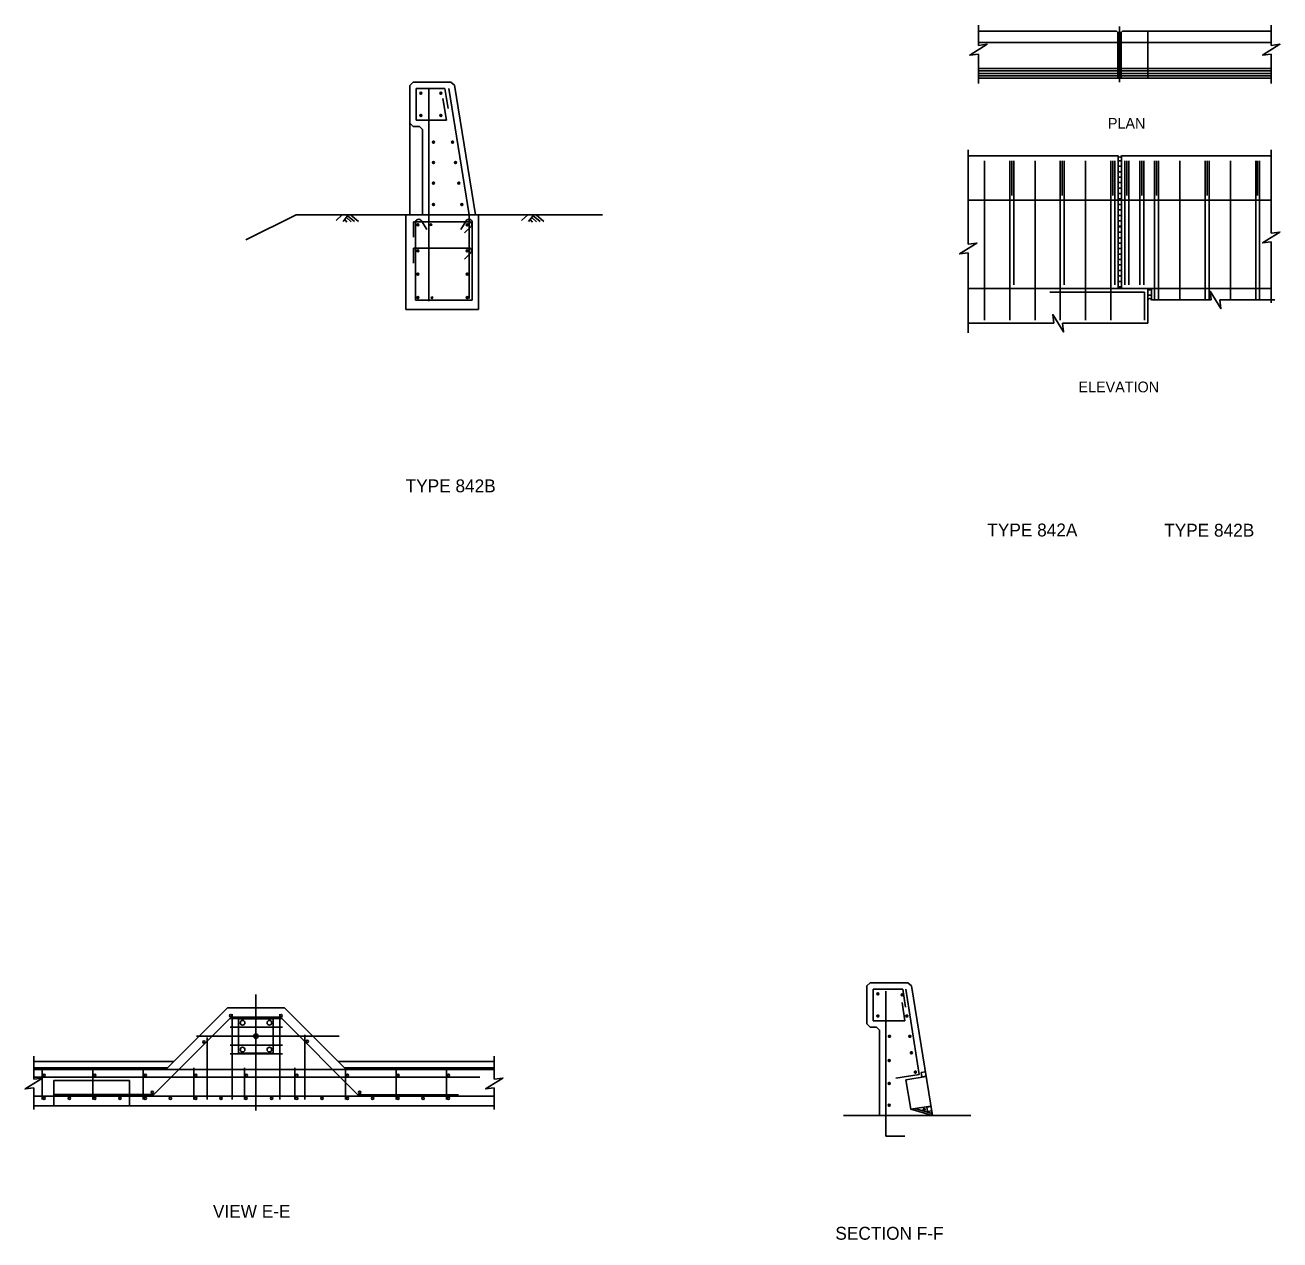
# Model space of a CAD drawing. Extents: x -315 to -209, y 491 to 524.
# Drawn here: x -293.19 to -260.09, y 491.57 to 523.61 of the extents above; entities that cross this region are included whole.
import ezdxf

# ---------------------------------------------------------------- set-up
doc = ezdxf.new("R2010")
doc.units = 0
for name, color, linetype in [('60 Nongeo Data', 7, 'Continuous'), ('border_NO-PLOT', 7, 'Continuous'), ('pp_PRESENTATION', 7, 'Continuous'), ('str_Center-Line-A', 7, 'Continuous'), ('str_Concrete-A', 7, 'Continuous'), ('str_Grades-Origonal-Ground-A', 7, 'Continuous'), ('str_Misc-Steel-A', 7, 'Continuous'), ('str_Reinforcement-A', 7, 'Continuous'), ('str_Reinforcement-B', 7, 'Continuous'), ('str_Reinforcement-C', 7, 'Continuous'), ('str_Structural-Steel-A', 7, 'Continuous')]:
    doc.layers.add(name, color=color, linetype=linetype)

msp = doc.modelspace()

# ---------------------------------------------------------------- linework, layer by layer
at = {"layer": '60 Nongeo Data'}
msp.add_line((-283.04, 521.524), (-283.04, 518.608), dxfattribs=at)
at = {"layer": 'pp_PRESENTATION'}
for p, q in [((-268.039, 523.078), (-268.039, 523.393)), ((-260.316, 523.078), (-260.316, 523.393)), ((-268.039, 522.536), (-268.039, 522.85)), ((-260.316, 522.536), (-260.316, 522.85)), ((-260.316, 518.124), (-260.316, 518.438)), ((-268.309, 517.836), (-268.309, 518.15)), ((-260.316, 517.581), (-260.316, 517.895)), ((-268.309, 517.293), (-268.309, 517.607)), ((-261.901, 516.363), (-262.215, 516.363)), ((-261.358, 516.363), (-261.672, 516.363)), ((-266.051, 515.749), (-266.365, 515.749)), ((-265.508, 515.749), (-265.822, 515.749)), ((-292.963, 495.811), (-292.963, 496.126)), ((-280.815, 495.811), (-280.815, 496.126)), ((-292.963, 495.269), (-292.963, 495.583)), ((-280.815, 495.269), (-280.815, 495.583))]:
    msp.add_line(p, q, dxfattribs=at)
for points in [[(-268.039, 523.078), (-267.811, 523.107), (-268.268, 522.821), (-268.039, 522.85)], [(-260.316, 523.078), (-260.087, 523.107), (-260.544, 522.821), (-260.316, 522.85)], [(-260.316, 518.124), (-260.087, 518.152), (-260.544, 517.866), (-260.316, 517.895)], [(-268.309, 517.836), (-268.08, 517.864), (-268.537, 517.579), (-268.309, 517.607)], [(-261.901, 516.363), (-261.929, 516.592), (-261.644, 516.135), (-261.672, 516.363)], [(-266.051, 515.749), (-266.079, 515.978), (-265.794, 515.52), (-265.822, 515.749)], [(-292.963, 495.811), (-292.735, 495.84), (-293.192, 495.554), (-292.963, 495.583)], [(-280.815, 495.811), (-280.587, 495.84), (-281.044, 495.554), (-280.815, 495.583)]]:
    msp.add_lwpolyline(points, dxfattribs=at)
at = {"layer": 'str_Center-Line-A'}
for p, q in [((-264.321, 523.575), (-264.321, 522.111)), ((-287.101, 494.983), (-287.101, 498.042)), ((-288.672, 496.944), (-284.905, 496.944))]:
    msp.add_line(p, q, dxfattribs=at)
at = {"layer": 'str_Concrete-A'}
for p, q in [((-268.039, 523.613), (-268.039, 523.373)), ((-268.039, 523.449), (-264.399, 523.449)), ((-264.399, 523.449), (-264.366, 523.417)), ((-264.366, 523.416), (-264.275, 523.416)), ((-264.366, 523.416), (-264.366, 522.21)), ((-264.275, 523.417), (-264.242, 523.449)), ((-264.275, 523.416), (-264.275, 522.21)), ((-264.242, 523.449), (-260.316, 523.449)), ((-263.571, 523.449), (-263.571, 522.21)), ((-260.316, 523.613), (-260.316, 523.393)), ((-268.039, 523.158), (-264.366, 523.158)), ((-264.275, 523.158), (-260.316, 523.158)), ((-268.039, 522.536), (-268.039, 522.074)), ((-268.039, 522.471), (-260.316, 522.471)), ((-268.039, 522.405), (-264.366, 522.405)), ((-264.275, 522.405), (-260.316, 522.405)), ((-260.316, 522.536), (-260.316, 522.074)), ((-282.957, 522.108), (-283.04, 522.024)), ((-282.957, 522.108), (-281.956, 522.108)), ((-281.956, 522.108), (-281.86, 522.026)), ((-268.039, 522.34), (-264.366, 522.34)), ((-268.039, 522.275), (-264.366, 522.275)), ((-268.039, 522.21), (-264.275, 522.21)), ((-264.275, 522.34), (-260.316, 522.34)), ((-264.275, 522.275), (-260.316, 522.275)), ((-264.275, 522.21), (-260.316, 522.21)), ((-283.04, 522.024), (-283.04, 521.024)), ((-281.86, 522.026), (-281.311, 518.608)), ((-283.04, 521.024), (-282.957, 520.941)), ((-282.957, 520.941), (-282.79, 520.941)), ((-282.79, 520.941), (-282.707, 520.857)), ((-282.707, 520.861), (-282.707, 518.608)), ((-282.707, 520.857), (-282.707, 518.608)), ((-268.309, 520.319), (-268.309, 518.15)), ((-268.309, 520.164), (-264.358, 520.164)), ((-264.358, 520.164), (-264.358, 516.664)), ((-264.267, 520.164), (-260.316, 520.164)), ((-264.267, 520.164), (-264.267, 516.664)), ((-260.316, 520.319), (-260.316, 518.438)), ((-264.358, 520.035), (-264.267, 520.035)), ((-264.358, 519.891), (-264.267, 519.891)), ((-264.358, 519.747), (-264.267, 519.747)), ((-264.358, 519.603), (-264.267, 519.603)), ((-264.358, 519.459), (-264.267, 519.459)), ((-264.358, 519.315), (-264.267, 519.315)), ((-264.358, 519.171), (-264.267, 519.171)), ((-268.309, 518.997), (-260.316, 518.997)), ((-264.358, 519.027), (-264.267, 519.027)), ((-264.358, 518.883), (-264.267, 518.883)), ((-283.144, 518.608), (-283.144, 516.108)), ((-283.144, 518.608), (-281.227, 518.608)), ((-281.227, 518.608), (-281.227, 516.108)), ((-264.358, 518.739), (-264.267, 518.739)), ((-264.358, 518.595), (-264.267, 518.595)), ((-264.358, 518.451), (-264.267, 518.451)), ((-264.358, 518.307), (-264.267, 518.307)), ((-264.358, 518.294), (-264.267, 518.294)), ((-264.358, 518.15), (-264.267, 518.15)), ((-264.358, 518.006), (-264.267, 518.006)), ((-264.358, 517.862), (-264.267, 517.862)), ((-264.358, 517.718), (-264.267, 517.718)), ((-264.358, 517.574), (-264.267, 517.574)), ((-264.358, 517.43), (-264.267, 517.43)), ((-260.316, 517.581), (-260.316, 516.288)), ((-268.309, 517.293), (-268.309, 515.493)), ((-264.358, 517.286), (-264.267, 517.286)), ((-264.358, 517.142), (-264.267, 517.142)), ((-264.358, 516.998), (-264.267, 516.998)), ((-264.358, 516.854), (-264.267, 516.854)), ((-268.309, 516.664), (-260.316, 516.664)), ((-263.659, 516.566), (-266.159, 516.566)), ((-264.358, 516.71), (-264.267, 516.71)), ((-263.571, 516.664), (-263.571, 515.749)), ((-263.571, 516.63), (-263.472, 516.63)), ((-263.571, 516.486), (-263.472, 516.486)), ((-263.473, 516.664), (-263.473, 516.363)), ((-283.144, 516.108), (-281.227, 516.108)), ((-263.473, 516.363), (-262.215, 516.363)), ((-261.358, 516.363), (-260.221, 516.363)), ((-268.309, 515.749), (-266.365, 515.749)), ((-265.508, 515.749), (-263.571, 515.749)), ((-270.9, 498.351), (-270.984, 498.268)), ((-270.984, 498.268), (-270.984, 497.268)), ((-270.9, 498.351), (-269.9, 498.351)), ((-269.9, 498.351), (-269.803, 498.269)), ((-269.803, 498.269), (-269.254, 494.851)), ((-287.851, 497.694), (-289.268, 496.277)), ((-287.851, 497.694), (-286.351, 497.694)), ((-286.351, 497.694), (-284.934, 496.277)), ((-270.984, 497.268), (-270.9, 497.184)), ((-270.9, 497.184), (-270.734, 497.184)), ((-270.734, 497.184), (-270.65, 497.101)), ((-270.65, 497.101), (-270.65, 494.851)), ((-292.963, 496.42), (-292.963, 496.126)), ((-292.963, 496.277), (-289.268, 496.277)), ((-289.434, 496.11), (-289.268, 496.277)), ((-284.934, 496.277), (-280.815, 496.277)), ((-284.768, 496.11), (-284.934, 496.277)), ((-280.815, 496.42), (-280.815, 496.126)), ((-292.963, 496.11), (-289.434, 496.11)), ((-284.768, 496.11), (-280.815, 496.11)), ((-269.554, 495.987), (-269.439, 496.005)), ((-269.554, 495.987), (-269.536, 495.873)), ((-292.434, 495.777), (-290.434, 495.777)), ((-292.434, 495.11), (-292.434, 495.777)), ((-290.434, 495.11), (-290.434, 495.777)), ((-269.955, 495.797), (-269.421, 495.883)), ((-269.955, 495.797), (-269.828, 495.015)), ((-269.536, 495.873), (-269.421, 495.892)), ((-292.963, 495.269), (-292.963, 495.01)), ((-280.815, 495.269), (-280.815, 495.01)), ((-292.963, 495.11), (-280.815, 495.11)), ((-269.829, 495.015), (-269.294, 495.101)), ((-269.828, 495.015), (-269.256, 494.853)), ((-269.714, 495.033), (-269.263, 494.906)), ((-269.406, 495.073), (-269.293, 495.091)), ((-269.406, 495.073), (-269.388, 494.959)), ((-269.388, 494.959), (-269.274, 494.978)), ((-271.604, 494.851), (-268.237, 494.851))]:
    msp.add_line(p, q, dxfattribs=at)
msp.add_arc((-264.313, 520.18), 0.0483, 199.1745, 340.8255, dxfattribs=at)
msp.add_ellipse((-263.522, 516.347), major_axis=(0, 0.0558), ratio=0.912566, start_param=4.968057, end_param=7.598314, dxfattribs=at)
at = {"layer": 'str_Grades-Origonal-Ground-A'}
for p, q in [((-287.365, 517.945), (-286.04, 518.608)), ((-286.04, 518.608), (-283.144, 518.608)), ((-284.823, 518.608), (-284.986, 518.463)), ((-284.986, 518.608), (-283.843, 518.608)), ((-284.669, 518.607), (-284.803, 518.436)), ((-284.76, 518.485), (-284.701, 518.413)), ((-284.716, 518.534), (-284.59, 518.42)), ((-284.682, 518.581), (-284.498, 518.43)), ((-284.606, 518.606), (-284.4, 518.437)), ((-281.227, 518.608), (-277.961, 518.608)), ((-279.929, 518.608), (-280.092, 518.463)), ((-280.092, 518.608), (-278.949, 518.608)), ((-279.774, 518.607), (-279.909, 518.436)), ((-279.866, 518.485), (-279.807, 518.413)), ((-279.821, 518.534), (-279.696, 518.42)), ((-279.788, 518.581), (-279.604, 518.43)), ((-279.712, 518.606), (-279.506, 518.437))]:
    msp.add_line(p, q, dxfattribs=at)
at = {"layer": 'str_Misc-Steel-A'}
for p, q in [((-287.559, 496.496), (-287.559, 497.4)), ((-287.559, 497.4), (-286.643, 497.4)), ((-286.643, 496.496), (-286.643, 497.4)), ((-287.101, 496.944), (-287.101, 496.944)), ((-287.559, 496.496), (-286.643, 496.496))]:
    msp.add_line(p, q, dxfattribs=at)
for centre, radius in [((-287.765, 497.485), 0.0313), ((-287.454, 497.297), 0.0625), ((-286.747, 497.297), 0.0625), ((-286.437, 497.485), 0.0313), ((-287.101, 496.944), 0.0571), ((-287.454, 496.59), 0.0625), ((-286.747, 496.59), 0.0625)]:
    msp.add_circle(centre, radius, dxfattribs=at)
at = {"layer": 'str_Reinforcement-A'}
for p, q in [((-282.873, 521.941), (-282.873, 521.107)), ((-282.873, 521.941), (-282.115, 521.941)), ((-282.54, 521.918), (-282.54, 516.334)), ((-282.115, 521.941), (-282.029, 521.41)), ((-282.015, 521.944), (-281.478, 518.608)), ((-282.167, 521.681), (-282.075, 521.107)), ((-282.873, 521.107), (-282.075, 521.107)), ((-267.88, 520.036), (-267.88, 515.834)), ((-267.214, 520.036), (-267.214, 515.834)), ((-267.162, 520.036), (-267.162, 519.122)), ((-267.11, 520.036), (-267.11, 516.762)), ((-266.547, 520.036), (-266.547, 515.834)), ((-265.88, 520.036), (-265.88, 515.834)), ((-265.829, 520.036), (-265.829, 519.122)), ((-265.777, 520.036), (-265.777, 516.762)), ((-265.214, 520.036), (-265.214, 515.834)), ((-264.547, 520.036), (-264.547, 515.834)), ((-264.495, 520.036), (-264.495, 519.122)), ((-264.444, 520.036), (-264.444, 516.762)), ((-264.176, 520.036), (-264.176, 516.762)), ((-264.124, 520.034), (-264.124, 519.122)), ((-264.073, 520.036), (-264.073, 516.762)), ((-263.785, 520.036), (-263.785, 516.762)), ((-263.733, 520.034), (-263.733, 519.122)), ((-263.681, 520.036), (-263.681, 516.762)), ((-263.393, 520.036), (-263.393, 516.363)), ((-263.341, 520.034), (-263.341, 519.122)), ((-263.29, 520.036), (-263.29, 516.363)), ((-262.726, 520.036), (-262.726, 516.363)), ((-262.06, 520.036), (-262.06, 516.363)), ((-262.008, 520.034), (-262.008, 519.122)), ((-261.956, 520.036), (-261.956, 516.363)), ((-261.393, 520.036), (-261.393, 516.363)), ((-260.726, 520.036), (-260.726, 516.363)), ((-260.675, 520.034), (-260.675, 519.122)), ((-260.623, 520.036), (-260.623, 516.363)), ((-282.943, 518.427), (-281.477, 518.427)), ((-282.943, 518.427), (-282.943, 518.02)), ((-282.736, 518.45), (-282.593, 518.218)), ((-281.553, 518.451), (-281.696, 518.219)), ((-281.478, 518.608), (-281.478, 516.399)), ((-282.894, 518.402), (-282.894, 516.358)), ((-281.427, 518.305), (-281.597, 518.136)), ((-281.397, 518.392), (-281.397, 516.358)), ((-282.947, 517.73), (-281.483, 517.73)), ((-282.947, 517.73), (-282.947, 517.333)), ((-281.433, 517.608), (-281.599, 517.443)), ((-263.659, 516.566), (-263.659, 515.834)), ((-282.894, 516.358), (-281.397, 516.358)), ((-270.817, 498.185), (-270.817, 497.351)), ((-270.817, 498.185), (-270.036, 498.185)), ((-270.817, 498.185), (-270.817, 497.351)), ((-270.484, 497.289), (-270.484, 498.132)), ((-269.962, 497.706), (-270.036, 498.185)), ((-269.608, 495.937), (-269.958, 498.185)), ((-269.978, 497.351), (-270.053, 497.83)), ((-269.978, 497.351), (-270.817, 497.351)), ((-270.484, 497.289), (-270.484, 494.305)), ((-280.815, 496.069), (-292.963, 496.069)), ((-269.608, 495.937), (-270.222, 495.838)), ((-292.963, 495.866), (-281.195, 495.866)), ((-292.963, 495.365), (-280.815, 495.365)), ((-270.484, 494.305), (-269.983, 494.305))]:
    msp.add_line(p, q, dxfattribs=at)
for centre in [(-287.765, 497.485), (-286.437, 497.485), (-288.472, 496.793), (-285.746, 496.809), (-292.69, 495.911), (-291.356, 495.911), (-290.023, 495.911), (-288.69, 495.911), (-287.356, 495.911), (-286.023, 495.911), (-284.69, 495.911), (-283.356, 495.911), (-282.023, 495.911)]:
    msp.add_circle(centre, 0.0313, dxfattribs=at)
for centre, radius, start, end in [((-282.809, 518.406), 0.0853, 31.692, 182.2881), ((-281.481, 518.406), 0.0853, 350.6056, 148.0181), ((-281.477, 518.356), 0.0712, 314.7191, 90), ((-281.483, 517.659), 0.0712, 314.7191, 90)]:
    msp.add_arc(centre, radius, start, end, dxfattribs=at)
at = {"layer": 'str_Reinforcement-B'}
for p, q in [((-289.799, 495.405), (-287.776, 497.428)), ((-287.739, 497.444), (-286.474, 497.444)), ((-286.437, 497.428), (-284.409, 495.4)), ((-292.445, 495.405), (-289.799, 495.405)), ((-284.409, 495.4), (-281.756, 495.4))]:
    msp.add_line(p, q, dxfattribs=at)
for centre, radius in [((-282.748, 521.816), 0.026), ((-282.748, 521.816), 0.0208), ((-282.748, 521.816), 0.0156), ((-282.748, 521.816), 0.0104), ((-282.748, 521.816), 0.00521), ((-282.748, 521.816), 0.0026), ((-282.221, 521.816), 0.026), ((-282.221, 521.816), 0.0208), ((-282.221, 521.816), 0.0156), ((-282.221, 521.816), 0.0104), ((-282.221, 521.816), 0.00521), ((-282.748, 521.232), 0.026), ((-282.748, 521.232), 0.0208), ((-282.748, 521.232), 0.0156), ((-282.748, 521.232), 0.0104), ((-282.748, 521.232), 0.00521), ((-282.221, 521.232), 0.026), ((-282.221, 521.232), 0.0208), ((-282.221, 521.232), 0.0156), ((-282.221, 521.232), 0.0104), ((-282.221, 521.232), 0.00521), ((-282.419, 520.526), 0.026), ((-282.419, 520.526), 0.0208), ((-282.419, 520.526), 0.0156), ((-282.419, 520.526), 0.0104), ((-282.419, 520.526), 0.00521), ((-281.916, 520.526), 0.026), ((-281.916, 520.526), 0.0208), ((-281.916, 520.526), 0.0156), ((-281.916, 520.526), 0.0104), ((-281.916, 520.526), 0.00521), ((-282.419, 519.987), 0.026), ((-282.419, 519.987), 0.0208), ((-282.419, 519.987), 0.0156), ((-282.419, 519.987), 0.0104), ((-282.419, 519.987), 0.00521), ((-281.834, 519.987), 0.026), ((-281.834, 519.987), 0.0208), ((-281.834, 519.987), 0.0156), ((-281.834, 519.987), 0.0104), ((-281.834, 519.987), 0.00521), ((-282.419, 519.446), 0.026), ((-282.419, 519.446), 0.0208), ((-282.419, 519.446), 0.0156), ((-282.419, 519.446), 0.0104), ((-282.419, 519.446), 0.00521), ((-281.752, 519.446), 0.026), ((-281.752, 519.446), 0.0208), ((-281.752, 519.446), 0.0156), ((-281.752, 519.446), 0.0104), ((-281.752, 519.446), 0.00521), ((-282.419, 518.878), 0.026), ((-282.419, 518.878), 0.0208), ((-282.419, 518.878), 0.0156), ((-282.419, 518.878), 0.0104), ((-282.419, 518.878), 0.00521), ((-281.669, 518.878), 0.026), ((-281.669, 518.878), 0.0208), ((-281.669, 518.878), 0.0156), ((-281.669, 518.878), 0.0104), ((-281.669, 518.878), 0.00521), ((-282.827, 518.346), 0.026), ((-282.827, 518.346), 0.0208), ((-282.827, 518.346), 0.0156), ((-282.827, 518.346), 0.0104), ((-282.827, 518.346), 0.00521), ((-282.481, 518.35), 0.0208), ((-282.481, 518.35), 0.0208), ((-282.481, 518.35), 0.0156), ((-282.481, 518.35), 0.0104), ((-282.481, 518.35), 0.00521), ((-281.525, 518.346), 0.026), ((-281.525, 518.346), 0.0208), ((-281.525, 518.346), 0.0156), ((-281.525, 518.346), 0.0104), ((-281.525, 518.346), 0.00521), ((-282.827, 517.659), 0.026), ((-282.827, 517.659), 0.0208), ((-282.827, 517.659), 0.0156), ((-282.827, 517.659), 0.0104), ((-282.827, 517.659), 0.00521), ((-281.525, 517.659), 0.026), ((-281.525, 517.659), 0.0208), ((-281.525, 517.659), 0.0156), ((-281.525, 517.659), 0.0104), ((-281.525, 517.659), 0.00521), ((-282.827, 517.044), 0.026), ((-282.827, 517.044), 0.0208), ((-282.827, 517.044), 0.0156), ((-282.827, 517.044), 0.0104), ((-282.827, 517.044), 0.00521), ((-281.525, 517.044), 0.026), ((-281.525, 517.044), 0.0208), ((-281.525, 517.044), 0.0156), ((-281.525, 517.044), 0.0104), ((-281.525, 517.044), 0.00521), ((-282.827, 516.425), 0.026), ((-282.827, 516.425), 0.026), ((-282.827, 516.425), 0.0208), ((-282.827, 516.425), 0.0156), ((-282.827, 516.425), 0.0104), ((-282.457, 516.421), 0.0208), ((-282.457, 516.421), 0.0208), ((-282.457, 516.421), 0.0156), ((-282.457, 516.421), 0.0156), ((-281.525, 516.425), 0.026), ((-281.525, 516.425), 0.026), ((-281.525, 516.425), 0.0208), ((-281.525, 516.425), 0.0156), ((-281.525, 516.425), 0.0104), ((-282.827, 516.425), 0.00521), ((-282.457, 516.421), 0.0104), ((-282.457, 516.421), 0.00521), ((-281.525, 516.425), 0.00521), ((-270.692, 498.06), 0.026), ((-270.692, 498.06), 0.0208), ((-270.692, 498.06), 0.0156), ((-270.692, 498.06), 0.0104), ((-270.692, 498.06), 0.00521), ((-270.049, 498.035), 0.026), ((-270.049, 498.035), 0.0208), ((-270.049, 498.035), 0.0156), ((-270.049, 498.035), 0.0104), ((-270.049, 498.035), 0.00521), ((-270.692, 497.476), 0.026), ((-270.692, 497.476), 0.0208), ((-270.692, 497.476), 0.0156), ((-270.692, 497.476), 0.0104), ((-270.692, 497.476), 0.00521), ((-269.929, 497.476), 0.026), ((-269.929, 497.476), 0.0208), ((-269.929, 497.476), 0.0156), ((-269.929, 497.476), 0.0104), ((-269.929, 497.476), 0.00521), ((-270.389, 496.94), 0.026), ((-270.389, 496.94), 0.0208), ((-270.389, 496.94), 0.0156), ((-270.389, 496.94), 0.0104), ((-270.389, 496.94), 0.00521), ((-269.85, 496.94), 0.026), ((-269.85, 496.94), 0.0208), ((-269.85, 496.94), 0.0156), ((-269.85, 496.94), 0.0104), ((-269.85, 496.94), 0.00521), ((-270.395, 496.299), 0.026), ((-270.395, 496.299), 0.0208), ((-270.395, 496.299), 0.0156), ((-270.395, 496.299), 0.0104), ((-270.395, 496.299), 0.00521), ((-269.81, 496.507), 0.026), ((-269.81, 496.507), 0.0208), ((-269.81, 496.507), 0.0156), ((-269.81, 496.507), 0.0104), ((-269.81, 496.507), 0.00521), ((-269.705, 495.998), 0.026), ((-269.705, 495.998), 0.0208), ((-269.705, 495.998), 0.0156), ((-269.705, 495.998), 0.0104), ((-269.705, 495.998), 0.00521), ((-270.395, 495.697), 0.026), ((-270.395, 495.697), 0.0208), ((-270.395, 495.697), 0.0156), ((-270.395, 495.697), 0.0104), ((-270.395, 495.697), 0.00521), ((-270.395, 495.122), 0.026), ((-270.395, 495.122), 0.0208), ((-270.395, 495.122), 0.0156), ((-270.395, 495.122), 0.0104), ((-270.395, 495.122), 0.00521), ((-269.469, 495.011), 0.026), ((-269.469, 495.011), 0.0208), ((-269.469, 495.011), 0.0156), ((-269.469, 495.011), 0.0104), ((-269.469, 495.011), 0.00521)]:
    msp.add_circle(centre, radius, dxfattribs=at)
for centre, start, end in [((-287.739, 497.391), 90, 135), ((-286.474, 497.391), 45, 90)]:
    msp.add_arc(centre, 0.0521, start, end, dxfattribs=at)
at = {"layer": 'str_Reinforcement-C'}
for p, q in [((-287.784, 497.412), (-286.405, 497.412)), ((-287.733, 497.527), (-287.733, 495.277)), ((-286.468, 497.527), (-286.468, 495.277)), ((-288.388, 496.906), (-288.388, 495.277)), ((-287.784, 497.182), (-286.405, 497.182)), ((-285.813, 496.979), (-285.813, 495.277)), ((-287.784, 496.705), (-286.405, 496.705)), ((-287.784, 496.475), (-286.405, 496.475))]:
    msp.add_line(p, q, dxfattribs=at)
for centre in [(-292.69, 495.308), (-292.023, 495.308), (-291.356, 495.308), (-290.69, 495.308), (-290.023, 495.308), (-289.837, 495.466), (-289.356, 495.308), (-288.69, 495.308), (-288.023, 495.308), (-287.366, 495.308), (-286.69, 495.308), (-286.023, 495.308), (-285.356, 495.308), (-284.69, 495.308), (-284.365, 495.466), (-284.023, 495.308), (-283.356, 495.308), (-282.69, 495.308), (-282.023, 495.308)]:
    msp.add_circle(centre, 0.0313, dxfattribs=at)
at = {"layer": 'str_Structural-Steel-A'}
for p, q in [((-292.74, 495.277), (-292.74, 496.11)), ((-291.406, 495.277), (-291.406, 496.11)), ((-290.073, 495.277), (-290.073, 496.11)), ((-288.74, 495.277), (-288.74, 496.11)), ((-287.406, 495.277), (-287.406, 496.11)), ((-286.073, 495.277), (-286.073, 496.11)), ((-284.74, 495.277), (-284.74, 496.11)), ((-283.406, 495.277), (-283.406, 496.11)), ((-282.073, 495.277), (-282.073, 496.069))]:
    msp.add_line(p, q, dxfattribs=at)

# ---------------------------------------------------------------- texts
at = {"layer": 'border_NO-PLOT'}
for s, height, p in [('PLAN', 0.2833, (-264.626, 520.881)), ('ELEVATION', 0.2833, (-265.401, 513.927)), ('TYPE 842B', 0.34, (-283.151, 511.29)), ('TYPE 842A', 0.34, (-267.805, 510.126)), ('TYPE 842B', 0.34, (-263.139, 510.12)), ('VIEW E-E', 0.34, (-288.236, 492.155)), ('SECTION F-F', 0.34, (-271.815, 491.575))]:
    msp.add_text(s, height=height, dxfattribs=at).set_placement(p)

doc.saveas('drawing.dxf')
